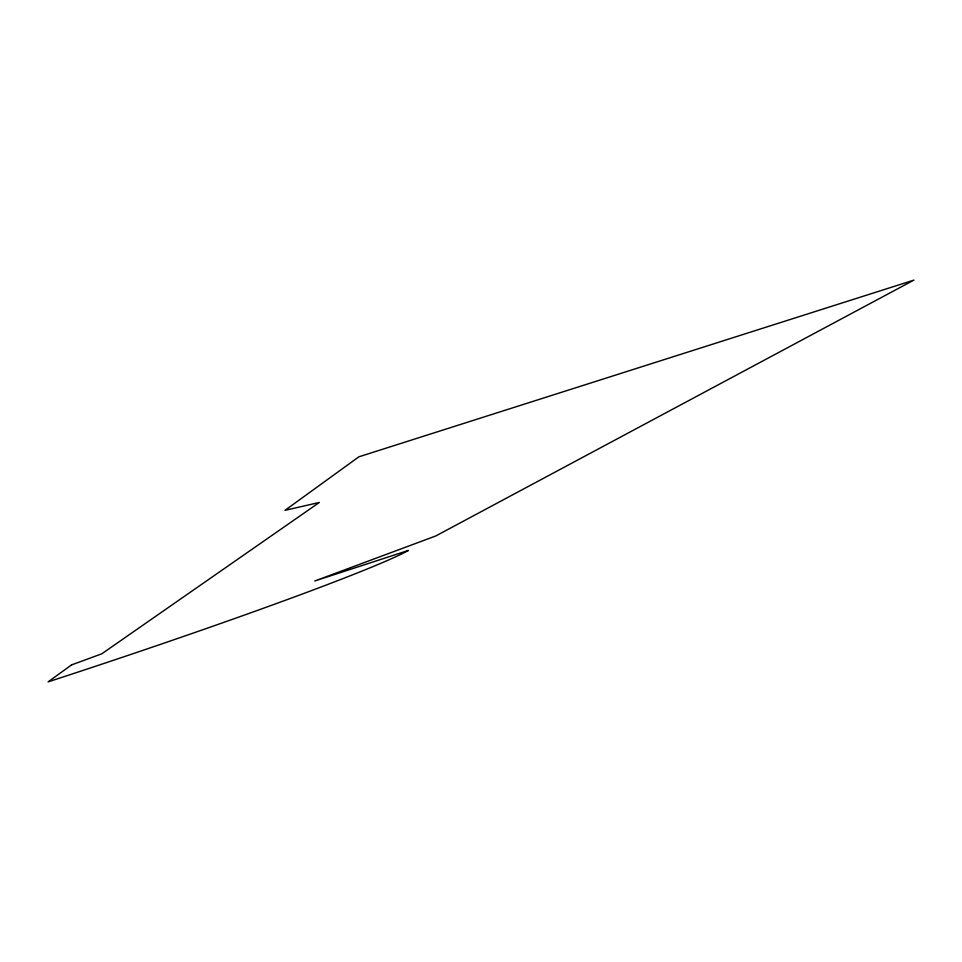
<?xml version="1.0" encoding="UTF-8"?>
<svg xmlns="http://www.w3.org/2000/svg" width="962" height="962" viewBox="0 0 962 962"><rect width="100%" height="100%" fill="white"/><g stroke="black" fill="none" stroke-linecap="round" stroke-linejoin="round"><path stroke-width="1.44" d="M71.561 664.898L48.1 681.89L66.33 675.913A339.911 13.997 -18.4 0 0 408.381 550.42L314.766 580.988L435.714 535.99L913.9 280.11L358.898 456.806L284.98 510.341L319.348 502.453L101.804 653.799L71.561 664.898"/></g></svg>
